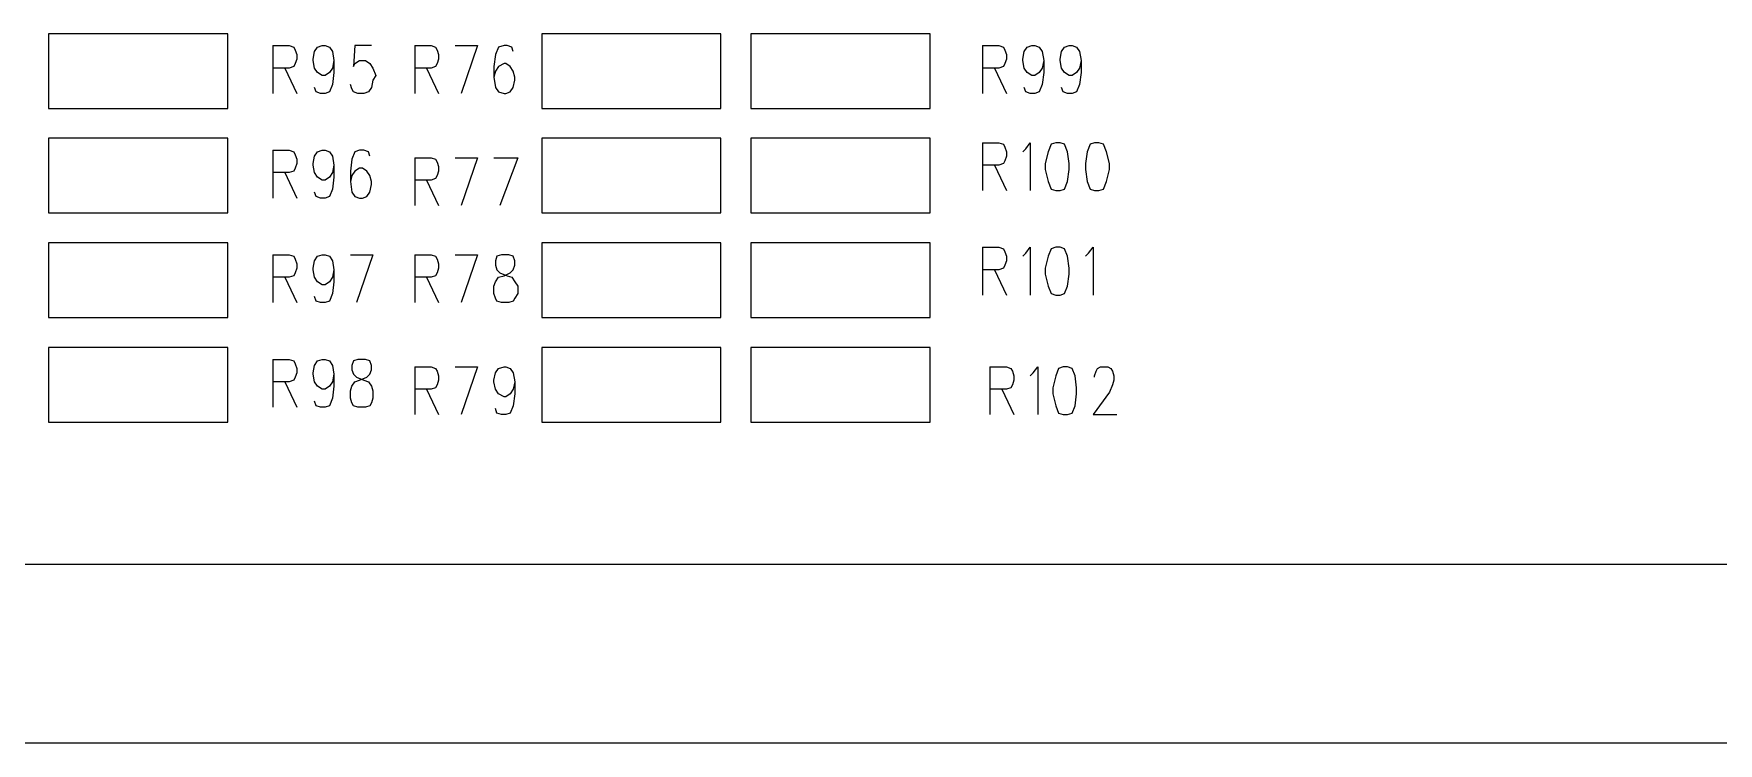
# Model space of a CAD drawing. Extents: x 295 to 953, y 10 to 290.
# Drawn here: x 742.06 to 789.31, y 85 to 104.91 of the extents above; entities that cross this region are included whole.
import ezdxf

# ---------------------------------------------------------------- set-up
doc = ezdxf.new("R2010")
doc.units = 0
doc.header["$LTSCALE"] = 5
doc.header["$MEASUREMENT"] = 0
doc.layers.add('SST0126_PHO', color=15, linetype='CONTINUOUS')

msp = doc.modelspace()

# ---------------------------------------------------------------- linework, layer by layer
at = {"layer": 'SST0126_PHO', "color": 7}
for p, q in [((742.479, 104.907), (742.479, 102.812)), ((747.508, 104.907), (742.479, 104.907)), ((747.508, 102.812), (747.508, 104.907)), ((756.309, 104.907), (756.309, 102.812)), ((761.338, 104.907), (756.309, 104.907)), ((761.338, 102.812), (761.338, 104.907)), ((762.176, 104.907), (762.176, 102.812)), ((767.206, 104.907), (762.176, 104.907)), ((767.206, 102.812), (767.206, 104.907)), ((748.765, 104.572), (749.226, 104.572)), ((748.765, 104.572), (748.765, 103.231)), ((749.226, 104.572), (749.352, 104.53)), ((749.352, 104.53), (749.394, 104.446)), ((749.394, 104.446), (749.436, 104.321)), ((749.939, 104.404), (750.022, 104.53)), ((750.022, 104.53), (750.148, 104.572)), ((750.148, 104.572), (750.232, 104.572)), ((750.232, 104.572), (750.358, 104.53)), ((750.358, 104.53), (750.442, 104.404)), ((751.07, 104.572), (751.028, 103.985)), ((751.531, 104.572), (751.07, 104.572)), ((752.747, 104.572), (753.208, 104.572)), ((752.747, 104.572), (752.747, 103.231)), ((753.208, 104.572), (753.333, 104.53)), ((753.333, 104.53), (753.375, 104.446)), ((753.375, 104.446), (753.417, 104.321)), ((753.878, 104.572), (754.507, 104.572)), ((754.507, 104.572), (754.046, 103.231)), ((755.094, 104.53), (755.01, 104.321)), ((755.261, 104.572), (755.094, 104.53)), ((755.345, 104.572), (755.261, 104.572)), ((755.471, 104.53), (755.345, 104.572)), ((755.513, 104.404), (755.471, 104.53)), ((768.672, 104.572), (769.133, 104.572)), ((768.672, 104.572), (768.672, 103.231)), ((769.133, 104.572), (769.259, 104.53)), ((769.259, 104.53), (769.301, 104.446)), ((769.301, 104.446), (769.343, 104.321)), ((769.846, 104.404), (769.93, 104.53)), ((769.93, 104.53), (770.055, 104.572)), ((770.055, 104.572), (770.139, 104.572)), ((770.139, 104.572), (770.265, 104.53)), ((770.265, 104.53), (770.349, 104.404)), ((770.894, 104.404), (770.977, 104.53)), ((770.977, 104.53), (771.103, 104.572)), ((771.103, 104.572), (771.187, 104.572)), ((771.187, 104.572), (771.313, 104.53)), ((771.313, 104.53), (771.397, 104.404)), ((749.352, 103.985), (749.226, 103.943)), ((749.394, 104.069), (749.352, 103.985)), ((749.436, 104.195), (749.394, 104.069)), ((749.436, 104.321), (749.436, 104.195)), ((749.897, 104.195), (749.939, 104.404)), ((749.897, 104.153), (749.897, 104.195)), ((749.939, 103.943), (749.897, 104.153)), ((750.442, 104.404), (750.483, 104.153)), ((750.483, 104.153), (750.442, 103.943)), ((750.483, 104.153), (750.483, 103.818)), ((751.028, 103.985), (751.07, 104.069)), ((751.07, 104.069), (751.196, 104.153)), ((751.196, 104.153), (751.364, 104.153)), ((751.364, 104.153), (751.489, 104.069)), ((751.489, 104.069), (751.573, 103.943)), ((753.333, 103.985), (753.208, 103.943)), ((753.375, 104.069), (753.333, 103.985)), ((753.417, 104.195), (753.375, 104.069)), ((753.417, 104.321), (753.417, 104.195)), ((755.01, 104.321), (754.968, 103.985)), ((754.968, 103.985), (754.968, 103.692)), ((755.094, 103.985), (755.01, 103.859)), ((755.261, 104.069), (755.094, 103.985)), ((755.303, 104.069), (755.261, 104.069)), ((755.429, 103.985), (755.303, 104.069)), ((755.513, 103.859), (755.429, 103.985)), ((769.259, 103.985), (769.133, 103.943)), ((769.301, 104.069), (769.259, 103.985)), ((769.343, 104.195), (769.301, 104.069)), ((769.343, 104.321), (769.343, 104.195)), ((769.804, 104.195), (769.846, 104.404)), ((769.804, 104.153), (769.804, 104.195)), ((769.846, 103.943), (769.804, 104.153)), ((770.349, 104.404), (770.391, 104.153)), ((770.391, 104.153), (770.349, 103.943)), ((770.391, 104.153), (770.391, 103.818)), ((770.852, 104.195), (770.894, 104.404)), ((770.852, 104.153), (770.852, 104.195)), ((770.894, 103.943), (770.852, 104.153)), ((771.397, 104.404), (771.438, 104.153)), ((771.438, 104.153), (771.397, 103.943)), ((771.438, 104.153), (771.438, 103.818)), ((749.226, 103.943), (748.765, 103.943)), ((749.1, 103.943), (749.436, 103.231)), ((750.022, 103.818), (749.939, 103.943)), ((750.148, 103.734), (750.022, 103.818)), ((750.232, 103.734), (750.148, 103.734)), ((750.358, 103.818), (750.232, 103.734)), ((750.442, 103.943), (750.358, 103.818)), ((750.483, 103.818), (750.442, 103.482)), ((751.573, 103.608), (751.531, 103.398)), ((751.573, 103.943), (751.657, 103.734)), ((751.657, 103.734), (751.573, 103.608)), ((753.208, 103.943), (752.747, 103.943)), ((753.082, 103.943), (753.417, 103.231)), ((755.01, 103.859), (754.968, 103.692)), ((754.968, 103.692), (755.01, 103.398)), ((755.555, 103.692), (755.513, 103.859)), ((755.513, 103.398), (755.555, 103.608)), ((755.555, 103.608), (755.555, 103.692)), ((769.133, 103.943), (768.672, 103.943)), ((769.008, 103.943), (769.343, 103.231)), ((769.93, 103.818), (769.846, 103.943)), ((770.055, 103.734), (769.93, 103.818)), ((770.139, 103.734), (770.055, 103.734)), ((770.265, 103.818), (770.139, 103.734)), ((770.349, 103.943), (770.265, 103.818)), ((770.391, 103.818), (770.349, 103.482)), ((770.977, 103.818), (770.894, 103.943)), ((771.103, 103.734), (770.977, 103.818)), ((771.187, 103.734), (771.103, 103.734)), ((771.313, 103.818), (771.187, 103.734)), ((771.397, 103.943), (771.313, 103.818)), ((771.438, 103.818), (771.397, 103.482)), ((749.98, 103.273), (749.939, 103.398)), ((750.106, 103.231), (749.98, 103.273)), ((750.232, 103.231), (750.106, 103.231)), ((750.358, 103.273), (750.232, 103.231)), ((750.442, 103.482), (750.358, 103.273)), ((750.986, 103.357), (750.944, 103.482)), ((751.028, 103.273), (750.986, 103.357)), ((751.154, 103.231), (751.028, 103.273)), ((751.322, 103.231), (751.154, 103.231)), ((751.447, 103.273), (751.322, 103.231)), ((751.531, 103.398), (751.447, 103.273)), ((755.01, 103.398), (755.094, 103.273)), ((755.094, 103.273), (755.261, 103.231)), ((755.261, 103.231), (755.303, 103.231)), ((755.303, 103.231), (755.429, 103.273)), ((755.429, 103.273), (755.513, 103.398)), ((769.888, 103.273), (769.846, 103.398)), ((770.013, 103.231), (769.888, 103.273)), ((770.139, 103.231), (770.013, 103.231)), ((770.265, 103.273), (770.139, 103.231)), ((770.349, 103.482), (770.265, 103.273)), ((770.935, 103.273), (770.894, 103.398)), ((771.061, 103.231), (770.935, 103.273)), ((771.187, 103.231), (771.061, 103.231)), ((771.313, 103.273), (771.187, 103.231)), ((771.397, 103.482), (771.313, 103.273)), ((742.479, 102.812), (747.508, 102.812)), ((756.309, 102.812), (761.338, 102.812)), ((762.176, 102.812), (767.206, 102.812)), ((742.479, 101.974), (742.479, 99.878)), ((747.508, 101.974), (742.479, 101.974)), ((747.508, 99.878), (747.508, 101.974)), ((748.765, 101.638), (749.226, 101.638)), ((748.765, 101.638), (748.765, 100.297)), ((749.226, 101.638), (749.352, 101.596)), ((749.352, 101.596), (749.394, 101.513)), ((749.939, 101.471), (750.022, 101.596)), ((750.022, 101.596), (750.148, 101.638)), ((750.148, 101.638), (750.232, 101.638)), ((750.232, 101.638), (750.358, 101.596)), ((750.358, 101.596), (750.442, 101.471)), ((751.07, 101.596), (750.986, 101.387)), ((751.196, 101.638), (751.07, 101.596)), ((751.322, 101.638), (751.196, 101.638)), ((751.447, 101.596), (751.322, 101.638)), ((751.489, 101.471), (751.447, 101.596)), ((756.309, 101.974), (756.309, 99.878)), ((761.338, 101.974), (756.309, 101.974)), ((761.338, 99.878), (761.338, 101.974)), ((762.176, 101.974), (762.176, 99.878)), ((767.206, 101.974), (762.176, 101.974)), ((767.206, 99.878), (767.206, 101.974)), ((768.672, 101.848), (769.133, 101.848)), ((768.672, 101.848), (768.672, 100.507)), ((769.133, 101.848), (769.259, 101.806)), ((769.259, 101.806), (769.301, 101.722)), ((769.301, 101.722), (769.343, 101.596)), ((769.343, 101.596), (769.343, 101.471)), ((769.804, 101.596), (769.888, 101.68)), ((769.888, 101.68), (770.013, 101.848)), ((770.013, 101.848), (770.013, 100.507)), ((770.516, 101.596), (770.433, 101.261)), ((770.6, 101.806), (770.516, 101.596)), ((770.726, 101.848), (770.6, 101.806)), ((770.852, 101.848), (770.726, 101.848)), ((770.977, 101.806), (770.852, 101.848)), ((771.061, 101.596), (770.977, 101.806)), ((771.103, 101.261), (771.061, 101.596)), ((771.606, 101.596), (771.564, 101.261)), ((771.69, 101.806), (771.606, 101.596)), ((771.816, 101.848), (771.69, 101.806)), ((771.941, 101.848), (771.816, 101.848)), ((772.067, 101.806), (771.941, 101.848)), ((772.151, 101.596), (772.067, 101.806)), ((772.235, 101.261), (772.151, 101.596)), ((749.394, 101.135), (749.352, 101.052)), ((749.394, 101.513), (749.436, 101.387)), ((749.436, 101.261), (749.394, 101.135)), ((749.436, 101.387), (749.436, 101.261)), ((749.897, 101.261), (749.939, 101.471)), ((749.897, 101.219), (749.897, 101.261)), ((749.939, 101.01), (749.897, 101.219)), ((750.442, 101.471), (750.483, 101.219)), ((750.483, 101.219), (750.442, 101.01)), ((750.483, 101.219), (750.483, 100.884)), ((750.986, 101.387), (750.944, 101.052)), ((751.196, 101.135), (751.07, 101.052)), ((751.28, 101.135), (751.196, 101.135)), ((751.405, 101.052), (751.28, 101.135)), ((752.747, 101.429), (753.208, 101.429)), ((752.747, 101.429), (752.747, 100.088)), ((753.208, 101.429), (753.333, 101.387)), ((753.333, 101.387), (753.375, 101.303)), ((753.375, 101.303), (753.417, 101.177)), ((753.417, 101.177), (753.417, 101.052)), ((753.878, 101.429), (754.507, 101.429)), ((754.507, 101.429), (754.046, 100.088)), ((754.968, 101.429), (755.638, 101.429)), ((755.638, 101.429), (755.135, 100.088)), ((769.133, 101.219), (768.672, 101.219)), ((769.008, 101.219), (769.343, 100.507)), ((769.259, 101.261), (769.133, 101.219)), ((769.301, 101.345), (769.259, 101.261)), ((769.343, 101.471), (769.301, 101.345)), ((770.433, 101.261), (770.433, 101.093)), ((771.103, 101.093), (771.103, 101.261)), ((771.564, 101.261), (771.564, 101.093)), ((772.235, 101.093), (772.235, 101.261)), ((749.226, 101.01), (748.765, 101.01)), ((749.1, 101.01), (749.436, 100.297)), ((749.352, 101.052), (749.226, 101.01)), ((750.022, 100.884), (749.939, 101.01)), ((750.148, 100.8), (750.022, 100.884)), ((750.232, 100.8), (750.148, 100.8)), ((750.358, 100.884), (750.232, 100.8)), ((750.442, 101.01), (750.358, 100.884)), ((750.483, 100.884), (750.442, 100.549)), ((750.944, 101.052), (750.944, 100.758)), ((750.986, 100.926), (750.944, 100.758)), ((750.944, 100.758), (750.986, 100.465)), ((751.07, 101.052), (750.986, 100.926)), ((751.489, 100.926), (751.405, 101.052)), ((751.531, 100.758), (751.489, 100.926)), ((751.489, 100.465), (751.531, 100.674)), ((751.531, 100.674), (751.531, 100.758)), ((753.208, 100.8), (752.747, 100.8)), ((753.082, 100.8), (753.417, 100.088)), ((753.333, 100.842), (753.208, 100.8)), ((753.375, 100.926), (753.333, 100.842)), ((753.417, 101.052), (753.375, 100.926)), ((770.433, 101.093), (770.516, 100.758)), ((770.516, 100.758), (770.6, 100.549)), ((770.977, 100.549), (771.061, 100.758)), ((771.061, 100.758), (771.103, 101.093)), ((771.564, 101.093), (771.606, 100.758)), ((771.606, 100.758), (771.69, 100.549)), ((772.067, 100.549), (772.151, 100.758)), ((772.151, 100.758), (772.235, 101.093)), ((749.98, 100.339), (749.939, 100.465)), ((750.106, 100.297), (749.98, 100.339)), ((750.232, 100.297), (750.106, 100.297)), ((750.358, 100.339), (750.232, 100.297)), ((750.442, 100.549), (750.358, 100.339)), ((750.986, 100.465), (751.07, 100.339)), ((751.07, 100.339), (751.196, 100.297)), ((751.196, 100.297), (751.28, 100.297)), ((751.28, 100.297), (751.405, 100.339)), ((751.405, 100.339), (751.489, 100.465)), ((770.6, 100.549), (770.726, 100.507)), ((770.726, 100.507), (770.852, 100.507)), ((770.852, 100.507), (770.977, 100.549)), ((771.69, 100.549), (771.816, 100.507)), ((771.816, 100.507), (771.941, 100.507)), ((771.941, 100.507), (772.067, 100.549)), ((742.479, 99.878), (747.508, 99.878)), ((756.309, 99.878), (761.338, 99.878)), ((762.176, 99.878), (767.206, 99.878)), ((742.479, 99.04), (742.479, 96.944)), ((747.508, 99.04), (742.479, 99.04)), ((747.508, 96.944), (747.508, 99.04)), ((756.309, 99.04), (756.309, 96.944)), ((761.338, 99.04), (756.309, 99.04)), ((761.338, 96.944), (761.338, 99.04)), ((762.176, 99.04), (762.176, 96.944)), ((767.206, 99.04), (762.176, 99.04)), ((767.206, 96.944), (767.206, 99.04)), ((768.672, 98.914), (769.133, 98.914)), ((768.672, 98.914), (768.672, 97.573)), ((769.133, 98.914), (769.259, 98.872)), ((769.259, 98.872), (769.301, 98.788)), ((769.301, 98.788), (769.343, 98.663)), ((769.888, 98.746), (770.013, 98.914)), ((770.013, 98.914), (770.013, 97.573)), ((770.6, 98.872), (770.516, 98.663)), ((770.726, 98.914), (770.6, 98.872)), ((770.852, 98.914), (770.726, 98.914)), ((770.977, 98.872), (770.852, 98.914)), ((771.061, 98.663), (770.977, 98.872)), ((771.648, 98.746), (771.774, 98.914)), ((771.774, 98.914), (771.774, 97.573)), ((748.765, 98.705), (749.226, 98.705)), ((748.765, 98.705), (748.765, 97.363)), ((749.226, 98.705), (749.352, 98.663)), ((749.352, 98.663), (749.394, 98.579)), ((749.394, 98.579), (749.436, 98.453)), ((749.436, 98.327), (749.394, 98.202)), ((749.436, 98.453), (749.436, 98.327)), ((749.897, 98.327), (749.939, 98.537)), ((749.897, 98.285), (749.897, 98.327)), ((749.939, 98.537), (750.022, 98.663)), ((750.022, 98.663), (750.148, 98.705)), ((750.148, 98.705), (750.232, 98.705)), ((750.232, 98.705), (750.358, 98.663)), ((750.358, 98.663), (750.442, 98.537)), ((750.442, 98.537), (750.483, 98.285)), ((750.944, 98.705), (751.573, 98.705)), ((751.573, 98.705), (751.112, 97.363)), ((752.747, 98.705), (753.208, 98.705)), ((752.747, 98.705), (752.747, 97.363)), ((753.208, 98.705), (753.333, 98.663)), ((753.333, 98.663), (753.375, 98.579)), ((753.375, 98.579), (753.417, 98.453)), ((753.417, 98.327), (753.375, 98.202)), ((753.417, 98.453), (753.417, 98.327)), ((753.878, 98.705), (754.507, 98.705)), ((754.507, 98.705), (754.046, 97.363)), ((755.052, 98.663), (755.01, 98.537)), ((755.01, 98.537), (755.01, 98.411)), ((755.01, 98.411), (755.052, 98.285)), ((755.177, 98.705), (755.052, 98.663)), ((755.387, 98.705), (755.177, 98.705)), ((755.513, 98.663), (755.387, 98.705)), ((755.555, 98.537), (755.513, 98.663)), ((755.513, 98.285), (755.555, 98.411)), ((755.555, 98.411), (755.555, 98.537)), ((769.259, 98.327), (769.133, 98.285)), ((769.301, 98.411), (769.259, 98.327)), ((769.343, 98.537), (769.301, 98.411)), ((769.343, 98.663), (769.343, 98.537)), ((769.804, 98.663), (769.888, 98.746)), ((770.516, 98.663), (770.433, 98.327)), ((770.433, 98.327), (770.433, 98.16)), ((771.103, 98.327), (771.061, 98.663)), ((771.103, 98.16), (771.103, 98.327)), ((771.564, 98.663), (771.648, 98.746)), ((749.226, 98.076), (748.765, 98.076)), ((749.1, 98.076), (749.436, 97.363)), ((749.352, 98.118), (749.226, 98.076)), ((749.394, 98.202), (749.352, 98.118)), ((749.939, 98.076), (749.897, 98.285)), ((750.022, 97.95), (749.939, 98.076)), ((750.148, 97.866), (750.022, 97.95)), ((750.232, 97.866), (750.148, 97.866)), ((750.358, 97.95), (750.232, 97.866)), ((750.442, 98.076), (750.358, 97.95)), ((750.483, 98.285), (750.442, 98.076)), ((750.483, 97.95), (750.442, 97.615)), ((750.483, 98.285), (750.483, 97.95)), ((753.208, 98.076), (752.747, 98.076)), ((753.082, 98.076), (753.417, 97.363)), ((753.333, 98.118), (753.208, 98.076)), ((753.375, 98.202), (753.333, 98.118)), ((754.968, 97.824), (755.01, 97.95)), ((754.968, 97.615), (754.968, 97.824)), ((755.01, 97.95), (755.094, 98.076)), ((755.052, 98.285), (755.135, 98.202)), ((755.094, 98.076), (755.261, 98.118)), ((755.135, 98.202), (755.345, 98.118)), ((755.261, 98.118), (755.429, 98.202)), ((755.345, 98.118), (755.471, 98.076)), ((755.429, 98.202), (755.513, 98.285)), ((755.471, 98.076), (755.555, 97.95)), ((755.555, 97.95), (755.638, 97.824)), ((755.638, 97.824), (755.638, 97.615)), ((769.133, 98.285), (768.672, 98.285)), ((769.008, 98.285), (769.343, 97.573)), ((770.433, 98.16), (770.516, 97.824)), ((770.516, 97.824), (770.6, 97.615)), ((770.977, 97.615), (771.061, 97.824)), ((771.061, 97.824), (771.103, 98.16)), ((749.98, 97.405), (749.939, 97.531)), ((750.106, 97.363), (749.98, 97.405)), ((750.232, 97.363), (750.106, 97.363)), ((750.358, 97.405), (750.232, 97.363)), ((750.442, 97.615), (750.358, 97.405)), ((755.01, 97.489), (754.968, 97.615)), ((755.052, 97.405), (755.01, 97.489)), ((755.177, 97.363), (755.052, 97.405)), ((755.387, 97.363), (755.177, 97.363)), ((755.513, 97.405), (755.387, 97.363)), ((755.555, 97.489), (755.513, 97.405)), ((755.638, 97.615), (755.555, 97.489)), ((770.6, 97.615), (770.726, 97.573)), ((770.726, 97.573), (770.852, 97.573)), ((770.852, 97.573), (770.977, 97.615)), ((742.479, 96.944), (747.508, 96.944)), ((756.309, 96.944), (761.338, 96.944)), ((762.176, 96.944), (767.206, 96.944)), ((742.479, 96.106), (742.479, 94.011)), ((747.508, 96.106), (742.479, 96.106)), ((747.508, 94.011), (747.508, 96.106)), ((756.309, 96.106), (756.309, 94.011)), ((761.338, 96.106), (756.309, 96.106)), ((761.338, 94.011), (761.338, 96.106)), ((762.176, 96.106), (762.176, 94.011)), ((767.206, 96.106), (762.176, 96.106)), ((767.206, 94.011), (767.206, 96.106)), ((748.765, 95.771), (749.226, 95.771)), ((748.765, 95.771), (748.765, 94.43)), ((749.226, 95.771), (749.352, 95.729)), ((749.352, 95.729), (749.394, 95.645)), ((749.394, 95.645), (749.436, 95.519)), ((749.436, 95.519), (749.436, 95.394)), ((749.897, 95.394), (749.939, 95.603)), ((749.939, 95.603), (750.022, 95.729)), ((750.022, 95.729), (750.148, 95.771)), ((750.148, 95.771), (750.232, 95.771)), ((750.232, 95.771), (750.358, 95.729)), ((750.358, 95.729), (750.442, 95.603)), ((750.442, 95.603), (750.483, 95.352)), ((751.028, 95.729), (750.986, 95.603)), ((750.986, 95.603), (750.986, 95.478)), ((750.986, 95.478), (751.028, 95.352)), ((751.154, 95.771), (751.028, 95.729)), ((751.364, 95.771), (751.154, 95.771)), ((751.489, 95.729), (751.364, 95.771)), ((751.531, 95.603), (751.489, 95.729)), ((751.489, 95.352), (751.531, 95.478)), ((751.531, 95.478), (751.531, 95.603)), ((752.747, 95.561), (753.208, 95.561)), ((752.747, 95.561), (752.747, 94.22)), ((753.208, 95.561), (753.333, 95.519)), ((753.333, 95.519), (753.375, 95.436)), ((753.878, 95.561), (754.507, 95.561)), ((754.507, 95.561), (754.046, 94.22)), ((755.01, 95.394), (755.094, 95.519)), ((755.094, 95.519), (755.261, 95.561)), ((755.261, 95.561), (755.303, 95.561)), ((755.303, 95.561), (755.429, 95.519)), ((755.429, 95.519), (755.513, 95.394)), ((768.882, 95.561), (769.343, 95.561)), ((768.882, 95.561), (768.882, 94.22)), ((769.343, 95.561), (769.469, 95.519)), ((769.469, 95.519), (769.511, 95.436)), ((770.097, 95.394), (770.223, 95.561)), ((770.223, 95.561), (770.223, 94.22)), ((770.81, 95.519), (770.726, 95.31)), ((770.935, 95.561), (770.81, 95.519)), ((771.061, 95.561), (770.935, 95.561)), ((771.187, 95.519), (771.061, 95.561)), ((771.271, 95.31), (771.187, 95.519)), ((771.858, 95.436), (771.899, 95.519)), ((771.899, 95.519), (771.983, 95.561)), ((771.983, 95.561), (772.193, 95.561)), ((772.193, 95.561), (772.277, 95.519)), ((772.277, 95.519), (772.319, 95.436)), ((749.226, 95.142), (748.765, 95.142)), ((749.1, 95.142), (749.436, 94.43)), ((749.352, 95.184), (749.226, 95.142)), ((749.394, 95.268), (749.352, 95.184)), ((749.436, 95.394), (749.394, 95.268)), ((749.897, 95.352), (749.897, 95.394)), ((749.939, 95.142), (749.897, 95.352)), ((750.022, 95.016), (749.939, 95.142)), ((750.148, 94.933), (750.022, 95.016)), ((750.358, 95.016), (750.232, 94.933)), ((750.442, 95.142), (750.358, 95.016)), ((750.483, 95.352), (750.442, 95.142)), ((750.483, 95.016), (750.442, 94.681)), ((750.483, 95.352), (750.483, 95.016)), ((750.944, 94.891), (750.986, 95.016)), ((750.986, 95.016), (751.07, 95.142)), ((751.028, 95.352), (751.112, 95.268)), ((751.07, 95.142), (751.196, 95.184)), ((751.112, 95.268), (751.322, 95.184)), ((751.196, 95.184), (751.405, 95.268)), ((751.322, 95.184), (751.447, 95.142)), ((751.405, 95.268), (751.489, 95.352)), ((751.447, 95.142), (751.531, 95.016)), ((751.531, 95.016), (751.573, 94.891)), ((753.375, 95.058), (753.333, 94.975)), ((753.375, 95.436), (753.417, 95.31)), ((753.417, 95.184), (753.375, 95.058)), ((753.417, 95.31), (753.417, 95.184)), ((754.968, 95.184), (755.01, 95.394)), ((754.968, 95.142), (754.968, 95.184)), ((755.01, 94.933), (754.968, 95.142)), ((755.513, 95.394), (755.555, 95.142)), ((755.555, 95.142), (755.513, 94.933)), ((755.555, 95.142), (755.555, 94.807)), ((769.511, 95.058), (769.469, 94.975)), ((769.511, 95.436), (769.552, 95.31)), ((769.552, 95.184), (769.511, 95.058)), ((769.552, 95.31), (769.552, 95.184)), ((770.013, 95.31), (770.097, 95.394)), ((770.726, 95.31), (770.642, 94.975)), ((771.313, 94.975), (771.271, 95.31)), ((771.816, 95.31), (771.858, 95.436)), ((771.816, 95.268), (771.816, 95.31)), ((772.319, 95.058), (772.235, 94.849)), ((772.319, 95.436), (772.36, 95.31)), ((772.36, 95.184), (772.319, 95.058)), ((772.36, 95.31), (772.36, 95.184)), ((749.98, 94.472), (749.939, 94.597)), ((750.232, 94.933), (750.148, 94.933)), ((750.442, 94.681), (750.358, 94.472)), ((750.944, 94.681), (750.944, 94.891)), ((750.986, 94.555), (750.944, 94.681)), ((751.028, 94.472), (750.986, 94.555)), ((751.531, 94.555), (751.489, 94.472)), ((751.573, 94.681), (751.531, 94.555)), ((751.573, 94.891), (751.573, 94.681)), ((753.208, 94.933), (752.747, 94.933)), ((753.082, 94.933), (753.417, 94.22)), ((753.333, 94.975), (753.208, 94.933)), ((755.094, 94.807), (755.01, 94.933)), ((755.261, 94.723), (755.094, 94.807)), ((755.303, 94.723), (755.261, 94.723)), ((755.429, 94.807), (755.303, 94.723)), ((755.513, 94.933), (755.429, 94.807)), ((755.555, 94.807), (755.513, 94.472)), ((769.343, 94.933), (768.882, 94.933)), ((769.217, 94.933), (769.552, 94.22)), ((769.469, 94.975), (769.343, 94.933)), ((770.642, 94.975), (770.642, 94.807)), ((770.642, 94.807), (770.726, 94.472)), ((771.271, 94.472), (771.313, 94.807)), ((771.313, 94.807), (771.313, 94.975)), ((772.235, 94.849), (771.774, 94.22)), ((750.106, 94.43), (749.98, 94.472)), ((750.232, 94.43), (750.106, 94.43)), ((750.358, 94.472), (750.232, 94.43)), ((751.154, 94.43), (751.028, 94.472)), ((751.364, 94.43), (751.154, 94.43)), ((751.489, 94.472), (751.364, 94.43)), ((755.052, 94.262), (755.01, 94.388)), ((755.177, 94.22), (755.052, 94.262)), ((755.303, 94.22), (755.177, 94.22)), ((755.429, 94.262), (755.303, 94.22)), ((755.513, 94.472), (755.429, 94.262)), ((770.726, 94.472), (770.81, 94.262)), ((770.81, 94.262), (770.935, 94.22)), ((770.935, 94.22), (771.061, 94.22)), ((771.061, 94.22), (771.187, 94.262)), ((771.187, 94.262), (771.271, 94.472)), ((771.774, 94.22), (772.444, 94.22)), ((742.479, 94.011), (747.508, 94.011)), ((756.309, 94.011), (761.338, 94.011)), ((762.176, 94.011), (767.206, 94.011)), ((518.679, 90.029), (838.872, 90.029)), ((864.353, 85), (505.478, 85))]:
    msp.add_line(p, q, dxfattribs=at)

doc.saveas('drawing.dxf')
